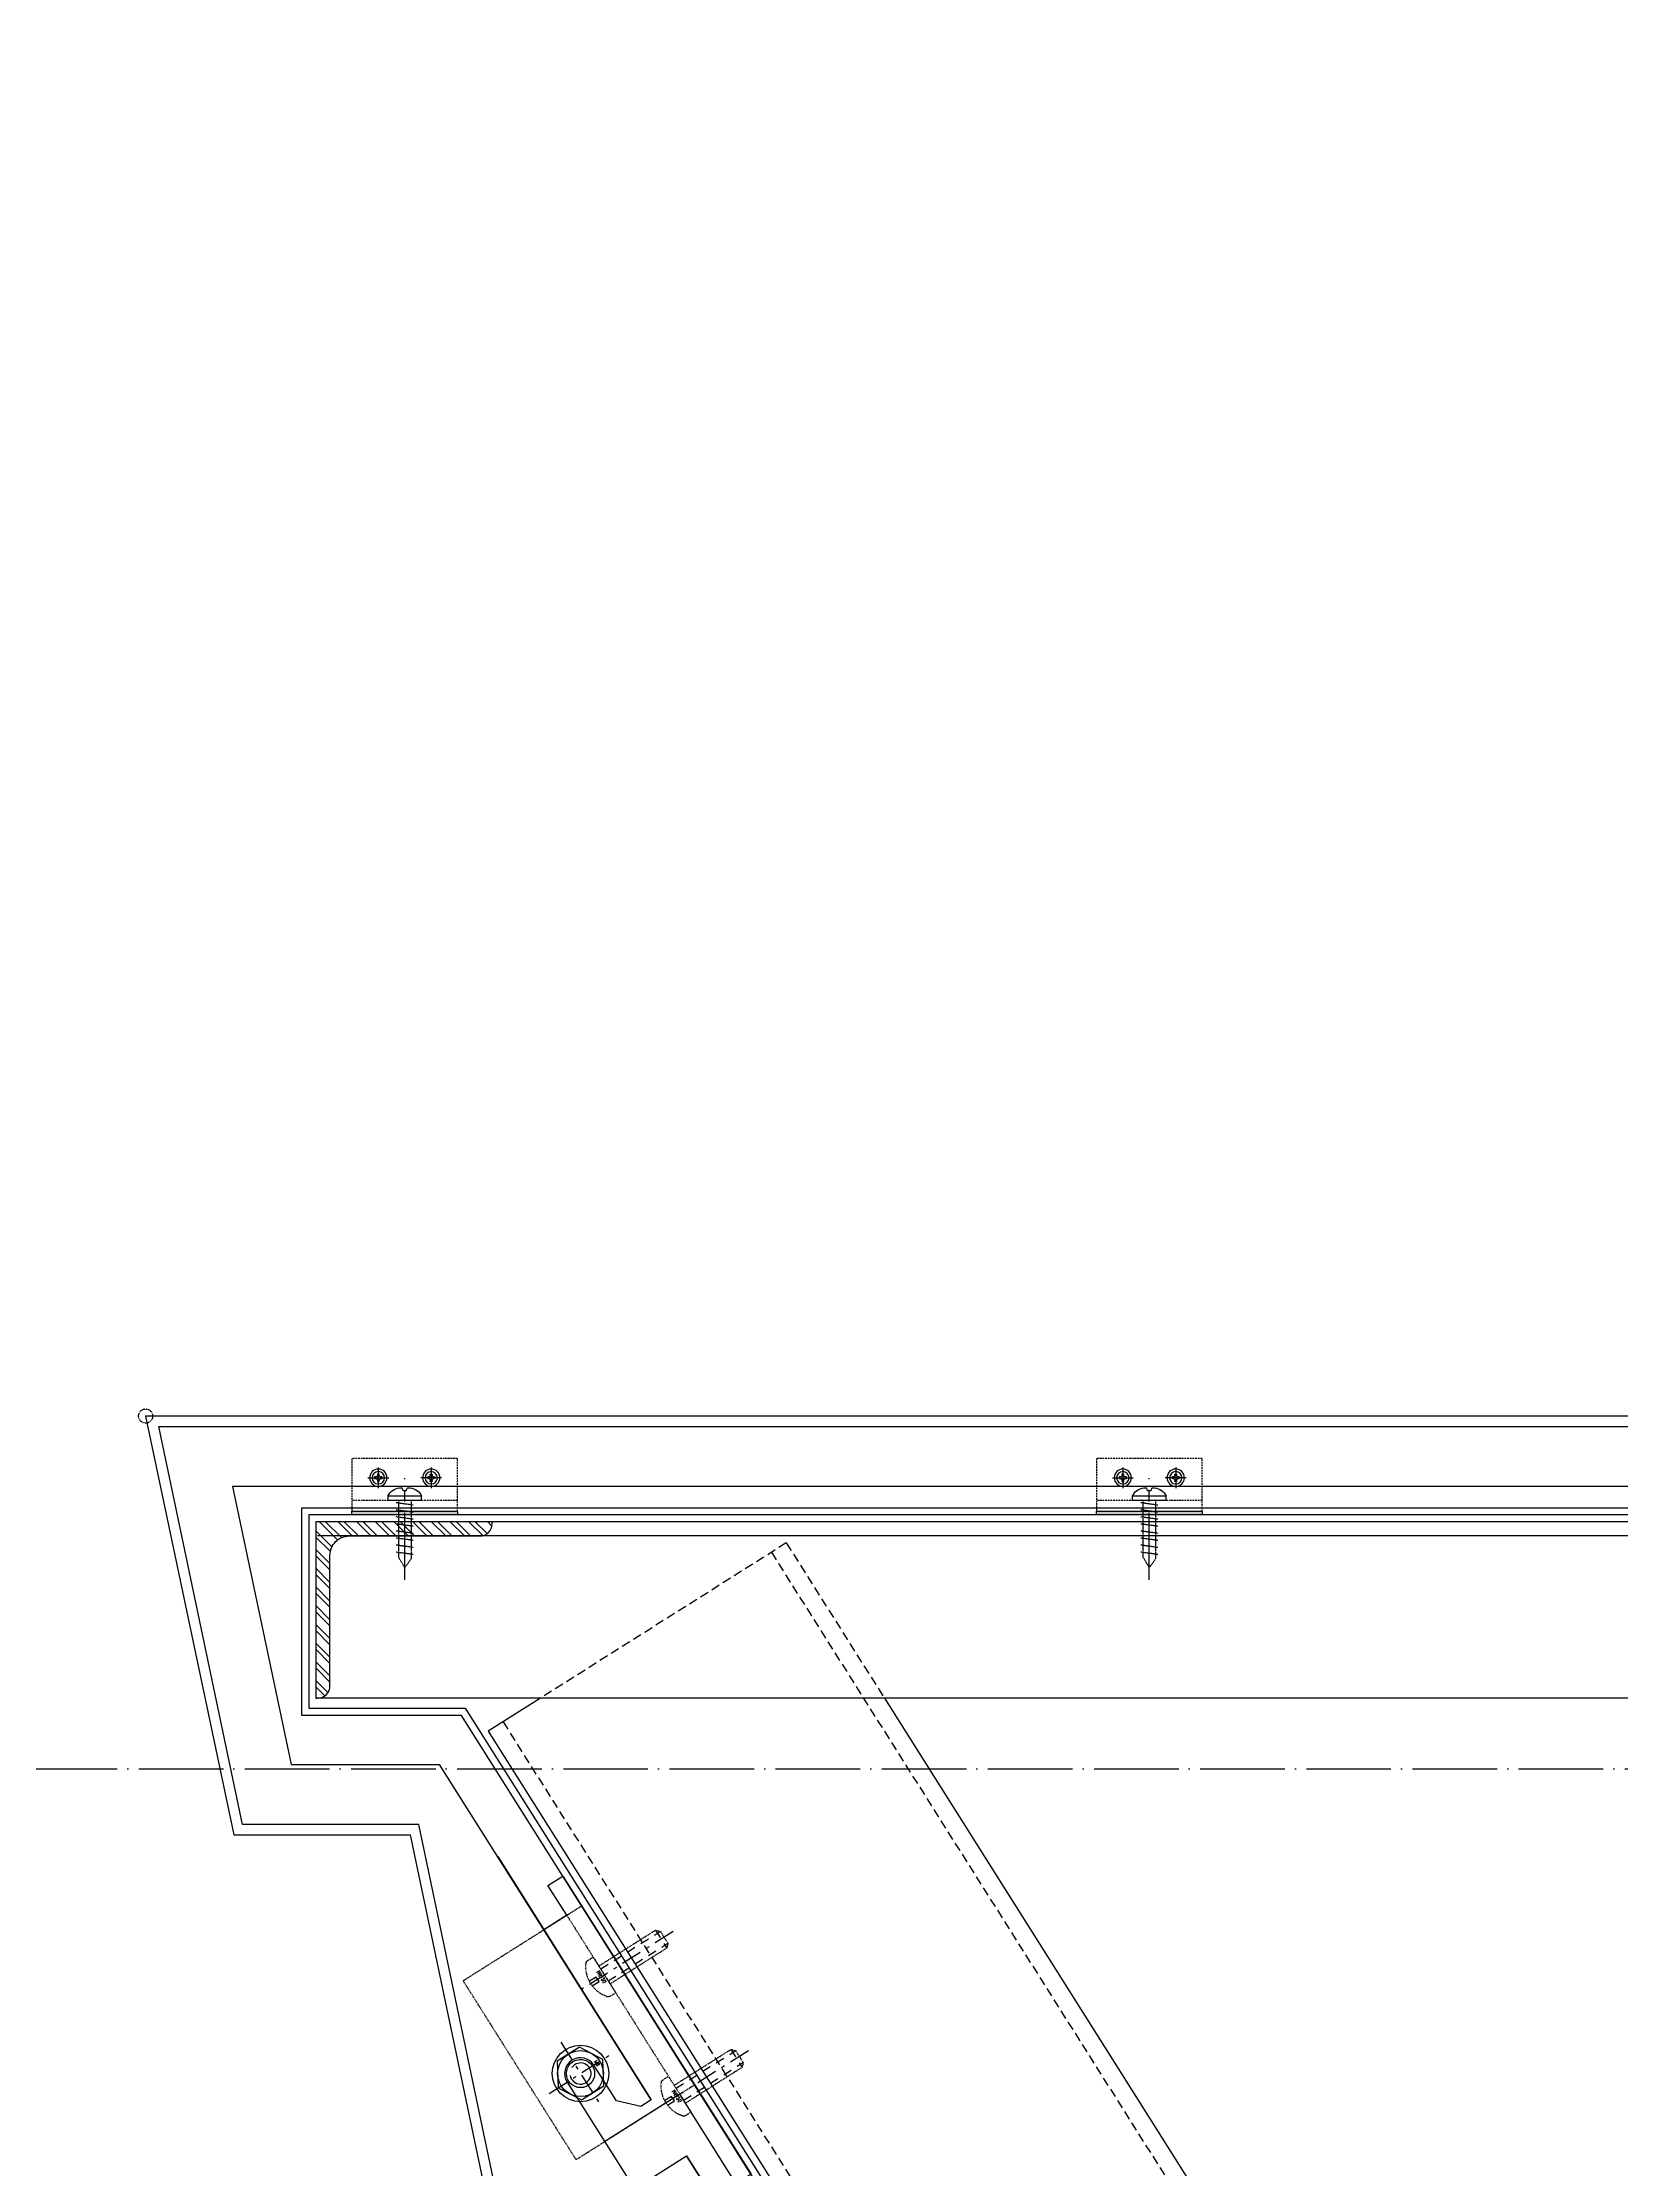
# Model space of a CAD drawing. Header units: millimetres. Extents: x 0 to 119933, y -45162 to 41221.
# Drawn here: x 40007 to 40455, y 2732 to 3335 of the extents above; entities that cross this region are included whole.
import ezdxf
from ezdxf.enums import TextEntityAlignment as Align

# ---------------------------------------------------------------- set-up
doc = ezdxf.new("R2010")
doc.units = ezdxf.units.MM
for name, pattern in [('( Dashed )', [0.75, 0.5, -0.25]), ('ACAD_ISO04W100', [30, 24, -3, 0, -3]), ('CENTER', [2, 1.25, -0.25, 0.25, -0.25]), ('CENTER-PISA', [11, 6, -2, 1, -2]), ('CENTER2', [28.575, 19.05, -3.175, 3.175, -3.175]), ('FT_HIDDEN', [3, 1.5, -1.5]), ('HIDDEN', [0.375, 0.25, -0.125]), ('HIDDEN-PISA', [4.5, 2.5, -2]), ('HIDDEN2', [0.1875, 0.125, -0.0625])]:
    doc.linetypes.add(name, pattern=pattern)
doc.layers.get('DEFPOINTS').update_dxf_attribs({"color": 166})
for name, color, linetype in [('AXIS', 1, 'ACAD_ISO04W100'), ('BOLT', 32, 'Continuous'), ('CASTFIX', 1, 'Continuous'), ('CW', 4, 'Continuous'), ('F-Alum', 4, 'Continuous'), ('F-hatch', 8, 'Continuous'), ('F-Misc', 8, 'Continuous'), ('F-SSTEEL', 3, 'Continuous'), ('F_ALUM', 4, 'Continuous'), ('F_CNTR', 1, 'ACAD_ISO04W100'), ('F_FIXS', 1, 'Continuous'), ('HIDDEN', 1, 'HIDDEN'), ('STEEL', 3, 'Continuous'), ('TC', 4, 'Continuous')]:
    doc.layers.add(name, color=color, linetype=linetype)
doc.styles.add('ROMANS', font='simplex.shx', dxfattribs={"width": 0.8, "bigfont": 'hztxt.shx'})

# ---------------------------------------------------------------- blocks, each defined once
blk = doc.blocks.new('L50x4')
at = {"layer": 'TC'}
h = blk.add_hatch(dxfattribs=at)
h.set_pattern_fill('ANSI32', color=256, scale=10, style=0)
h.set_pattern_definition([(45, (-639.048, -508.826), (-2.65165, 2.65165), []), (45, (-637.2803, -508.826), (-2.65165, 2.65165), [])])
h.paths.add_polyline_path([(4, 46.5, 0.414214), (0.5, 50), (0, 50), (0, 0), (50, 0), (50, 0.5, 0.414214), (46.5, 4), (9, 4, -0.414214), (4, 9)])
at = {"layer": 'STEEL'}
blk.add_lwpolyline([(0, 0), (0, 50), (0.5, 50, -0.414214), (4, 46.5), (4, 9.5, 0.414214), (9.5, 4), (46.5, 4, -0.414214), (50, 0.5), (50, 0)], format="xyb", close=True, dxfattribs=at)
blk = doc.blocks.new('ding1')
at = {"layer": 'CASTFIX', "color": 9, "linetype": 'CENTER2'}
blk.add_line((1214.68, -4175.42), (1214.68, -4204.3), dxfattribs=at)
at = {"layer": 'CASTFIX', "color": 8, "linetype": 'HIDDEN2'}
for p, q in [((1217.08, -4182.62), (1212.28, -4183.27)), ((1212.88, -4181.86), (1214.68, -4178.92)), ((1212.88, -4197.92), (1212.88, -4181.86)), ((1214.68, -4178.92), (1216.48, -4181.34)), ((1216.48, -4197.92), (1216.48, -4181.34)), ((1217.08, -4184.62), (1212.28, -4185.27)), ((1217.08, -4186.62), (1212.28, -4187.27)), ((1217.08, -4188.62), (1212.28, -4189.27)), ((1217.08, -4190.62), (1212.28, -4191.27)), ((1217.08, -4192.62), (1212.28, -4193.27)), ((1217.08, -4194.62), (1212.28, -4195.27)), ((1217.08, -4196.62), (1212.28, -4197.27))]:
    blk.add_line(p, q, dxfattribs=at)
at = {"layer": 'CASTFIX'}
for p, q in [((1209.93, -4197.92), (1209.93, -4199.17)), ((1219.43, -4197.92), (1209.93, -4197.92)), ((1219.43, -4199.17), (1209.93, -4199.17)), ((1213.98, -4201.47), (1213.18, -4201.47)), ((1214.18, -4200.72), (1213.98, -4201.47)), ((1215.18, -4200.72), (1214.18, -4200.72)), ((1215.18, -4200.72), (1215.38, -4201.47)), ((1216.18, -4201.47), (1215.38, -4201.47)), ((1219.43, -4197.92), (1219.43, -4199.17))]:
    blk.add_line(p, q, dxfattribs=at)
for centre, start, end in [((1213.34, -4197.8), 201.91993, 267.50657), ((1216.02, -4197.8), 272.49343, 338.08007)]:
    blk.add_arc(centre, 3.68, start, end, dxfattribs=at)
blk = doc.blocks.new('A$C20BB5686')
at = {"layer": 'F-hatch'}
blk.add_hatch(color=256, dxfattribs=at).paths.add_polyline_path([(1, -15), (1, 15), (0, 15), (0, -15)])
at = {"linetype": '( Dashed )'}
blk.add_line((4.04, 15), (4.04, -15), dxfattribs=at)
blk.add_lwpolyline([(1, -15), (1, 15), (16, 15), (16, -15), (1, -15)], dxfattribs=at)
at = {"layer": 'F-hatch'}
blk.add_lwpolyline([(1, -15), (1, 15), (0, 15), (0, -15)], close=True, dxfattribs=at)
at = {"layer": 'F-Misc', "ltscale": 0.1}
for p, q in [((13.45, 7.5), (7.55, 7.5)), ((9.75, 7.75), (9.45, 7.75)), ((9.45, 7.75), (9.45, 7.25)), ((9.45, 7.25), (9.75, 7.25)), ((10.75, 8.55), (10.25, 8.55)), ((10.25, 8.55), (10.25, 8.25)), ((10.25, 6.75), (10.25, 6.45)), ((10.25, 6.45), (10.75, 6.45)), ((10.5, 10.45), (10.5, 4.55)), ((10.75, 8.25), (10.75, 8.55)), ((10.75, 6.45), (10.75, 6.75)), ((11.55, 7.75), (11.25, 7.75)), ((11.25, 7.25), (11.55, 7.25)), ((11.55, 7.25), (11.55, 7.75)), ((10.5, -10.45), (10.5, -4.55)), ((13.45, -7.5), (7.55, -7.5)), ((9.45, -7.25), (9.75, -7.25)), ((9.45, -7.75), (9.45, -7.25)), ((9.75, -7.75), (9.45, -7.75)), ((10.25, -6.45), (10.75, -6.45)), ((10.25, -6.75), (10.25, -6.45)), ((10.25, -8.55), (10.25, -8.25)), ((10.75, -8.55), (10.25, -8.55)), ((10.75, -6.45), (10.75, -6.75)), ((10.75, -8.25), (10.75, -8.55)), ((11.25, -7.25), (11.55, -7.25)), ((11.55, -7.75), (11.25, -7.75)), ((11.55, -7.25), (11.55, -7.75))]:
    blk.add_line(p, q, dxfattribs=at)
for centre, radius in [((10.5, 7.5), 2.45), ((10.5, 7.5), 1.75), ((10.5, -7.5), 2.45), ((10.5, -7.5), 1.75)]:
    blk.add_circle(centre, radius, dxfattribs=at)
for centre, start, end in [((9.75, 8.25), 270, 0), ((9.75, 6.75), 0, 90), ((11.25, 8.25), 180, 270), ((11.25, 6.75), 90, 180), ((9.75, -6.75), 270, 0), ((9.75, -8.25), 0, 90), ((11.25, -6.75), 180, 270), ((11.25, -8.25), 90, 180)]:
    blk.add_arc(centre, 0.5, start, end, dxfattribs=at)
at = {"layer": 'F-Misc', "ltscale": 0.1, "extrusion": (0, 0, -1), "xscale": -0.9999999999999999, "zscale": -0.9999999999999999, "rotation": 270}
blk.add_blockref('ding1', (4193.88, -1214.68), dxfattribs=at)
blk = doc.blocks.new('M6x20_Pan')
at = {"color": 8, "linetype": 'HIDDEN-PISA'}
for p, q in [((0, 2), (20, 2)), ((19, -3), (19, 3)), ((0, -2), (20, -2))]:
    blk.add_line(p, q, dxfattribs=at)
at = {"color": 0, "linetype": 'ByBlock'}
blk.add_lwpolyline([(0, 6), (-1.84, 6, 0.227103), (-2.62, 5.63, 0.35235), (-2.62, -5.63, 0.227103), (-1.84, -6), (0, -6)], format="xyb", close=True, dxfattribs=at)
at = {"color": 8, "linetype": 'HIDDEN-PISA'}
blk.add_lwpolyline([(-4.57, 0.75), (-2.3, 0.75), (-2.3, -0.75), (-4.57, -0.75)], dxfattribs=at)
at = {"color": 8, "linetype": 'ByBlock'}
blk.add_lwpolyline([(0, -3), (19, -3), (20, -2), (20, 2), (19, 3), (0, 3)], dxfattribs=at)
at = {"layer": 'AXIS', "color": 8, "linetype": 'CENTER-PISA'}
blk.add_line((23, 0), (-7.6, 0), dxfattribs=at)
at = {"layer": 'DEFPOINTS', "color": 8, "style": 'ROMANS', "width": 0.8}
blk.add_text('M6x20', height=1, rotation=90, dxfattribs=at).set_placement((-1, 0), align=Align.MIDDLE)
blk = doc.blocks.new('A$C061C2369')
at = {"layer": 'F_ALUM', "color": 8, "linetype": 'HIDDEN'}
blk.add_line((-40, -5), (20, -5), dxfattribs=at)
at = {"layer": 'F_ALUM'}
for points in [[(-40, -5), (-50, -5), (-50, 0), (50, 0), (50, -5), (20, -5)], [(-40, -5), (-40, -12.67)], [(20, -5), (20, -30.17)]]:
    blk.add_lwpolyline(points, dxfattribs=at)
at = {"layer": 'F_ALUM', "color": 8, "linetype": 'HIDDEN'}
blk.add_lwpolyline([(-40, 0), (20, 0), (20, -39.76), (-40, -39.76)], close=True, dxfattribs=at)
at = {"layer": 'F_FIXS', "color": 8, "linetype": 'HIDDEN', "xscale": -0.9999999999999998, "rotation": 270}
for p in [(-20, -5), (20, -5)]:
    blk.add_blockref('M6x20_Pan', p, dxfattribs=at)
blk = doc.blocks.new('M8_Nut_Plan')
at = {"color": 0, "linetype": 'ByBlock', "flags": 128}
blk.add_lwpolyline([(6.5, 3.75), (0, 7.51), (-6.5, 3.75), (-6.5, -3.75), (0, -7.51), (6.5, -3.75)], close=True, dxfattribs=at)
at = {"color": 0, "linetype": 'ByBlock'}
for radius in [6.5, 4]:
    blk.add_circle((0, 0), radius, dxfattribs=at)
at = {"color": 8, "linetype": 'ByBlock'}
blk.add_arc((0, 0), 3, 247.5, 202.5, dxfattribs=at)
at = {"layer": 'AXIS', "color": 8, "linetype": 'CENTER-PISA'}
for p, q in [((0, -10.51), (0, 10.51)), ((-10.51, 0), (10.51, 0))]:
    blk.add_line(p, q, dxfattribs=at)
at = {"layer": 'DEFPOINTS', "color": 8, "linetype": 'ByBlock', "style": 'ROMANS', "width": 0.8}
blk.add_text('M8', height=1, dxfattribs=at).set_placement((0, 5.5), align=Align.MIDDLE)
blk = doc.blocks.new('A$C56B8360A')
at = {"layer": 'BOLT', "linetype": 'FT_HIDDEN'}
blk.add_circle((0, 0), 4, dxfattribs=at)
at = {"layer": 'F_ALUM'}
blk.add_lwpolyline([(13, 64.55), (13, -17), (9.5, -17), (4.5, -12), (4.5, 0, 1), (-4.5, 0), (-4.5, -35.76), (13, -35.76), (13, -92.7)], format="xyb", dxfattribs=at)
at = {"layer": 'F_FIXS'}
blk.add_circle((0, 0), 8, dxfattribs=at)
at = {"layer": 'F_FIXS', "rotation": 270}
blk.add_blockref('M8_Nut_Plan', (0, 0), dxfattribs=at)
blk = doc.blocks.new('A$C4F2A369E')
at = {"rotation": 32.27564434195386}
blk.add_blockref('A$C56B8360A', (123.32, -186.39), dxfattribs=at)
at = {"layer": 'HIDDEN', "rotation": 302.2756443419539}
blk.add_blockref('A$C061C2369', (145.02, -172.68), dxfattribs=at)
blk = doc.blocks.new('A$C315D2C77')
at = {"layer": 'CW'}
for points in [[(428.11, 0), (0, 0), (25, -118.75), (75, -118.75), (100, -237.5), (150, -237.5), (175, -356.25), (225, -356.25), (250, -475), (300, -475), (325, -593.75), (375, -593.75), (400, -712.5), (450, -712.5), (475, -831.25), (525, -831.25), (550, -950), (600, -950), (600, -965)], [(603, -962), (603, -947), (552.43, -947), (527.43, -828.25), (477.43, -828.25), (452.43, -709.5), (402.43, -709.5), (377.43, -590.75), (327.43, -590.75), (302.43, -472), (252.43, -472), (227.43, -353.25), (177.43, -353.25), (152.43, -234.5), (102.43, -234.5), (77.43, -115.75), (27.43, -115.75), (3.7, -3), (428.11, -3)], [(477, -20), (24.65, -20), (41.23, -98.75), (83.33, -98.75)]]:
    blk.add_lwpolyline(points, dxfattribs=at)
at = {"layer": 'F_ALUM'}
for p, q in [((143.38, -193.83), (83.33, -98.75)), ((516.25, -784.19), (153.4, -209.69))]:
    blk.add_line(p, q, dxfattribs=at)
at = {"layer": 'F-Misc', "ltscale": 0.1, "xscale": -1, "rotation": 270.0000000469379}
for p in [(73.48, -28), (284.61, -28)]:
    blk.add_blockref('A$C20BB5686', p, dxfattribs=at)
at = {"layer": 'HIDDEN'}
blk.add_blockref('A$C4F2A369E', (0, 0), dxfattribs=at)

msp = doc.modelspace()

# ---------------------------------------------------------------- linework, layer by layer
at = {"layer": 'CW', "elevation": -1.39}
for points in [[(40666.72, 2004.96), (40126.26, 2860.68), (40080.99, 2860.68), (40080.99, 2919.53), (40771.32, 2919.53), (40771.32, 7370.28)], [(40773.32, 7372.28), (40773.32, 2917.53), (40082.99, 2917.53), (40082.99, 2862.68), (40127.36, 2862.68), (40668.72, 2005.54)]]:
    msp.add_lwpolyline(points, dxfattribs=at)
at = {"layer": 'DEFPOINTS', "color": 8, "linetype": 'CENTER'}
msp.add_circle((40036.72, 2945.53, -1.11), 2, dxfattribs=at)
at = {"layer": 'F-Alum', "color": 8, "linetype": 'HIDDEN', "ltscale": 10}
for p, q in [((40218.4, 2909.56, -1.11), (40148.68, 2865.53, -1.11)), ((40214.17, 2906.89, -1.11), (40833.52, 1926.26, -1.11)), ((40218.4, 2909.56, -1.11), (40246.21, 2865.53, -1.11)), ((40138.07, 2858.83, -1.11), (40757.42, 1878.2, -1.11))]:
    msp.add_line(p, q, dxfattribs=at)
at = {"layer": 'F-SSTEEL'}
for p, q in [((40678.87, 2915.53, -1.11), (40084.99, 2915.53, -1.11)), ((40084.99, 2915.53, -1.11), (40084.99, 2865.53, -1.11)), ((40679.29, 2911.53, -1.11), (40085.41, 2911.53, -1.11)), ((40678.87, 2865.53, -1.11), (40084.99, 2865.53, -1.11)), ((40148.68, 2865.53, -1.11), (40133.85, 2856.16, -1.11)), ((40246.21, 2865.53, -1.11), (40837.74, 1928.93, -1.11)), ((40133.85, 2856.16, -1.11), (40753.19, 1875.53, -1.11))]:
    msp.add_line(p, q, dxfattribs=at)
at = {"layer": 'F_CNTR'}
msp.add_line((38800.67, 2845.53, -1.39), (43064.74, 2845.53, -1.39), dxfattribs=at)

# ---------------------------------------------------------------- block references
at = {"layer": 'HIDDEN'}
msp.add_blockref('A$C315D2C77', (40036.72, 2945.53, -1.11), dxfattribs=at)
at = {"layer": 'HIDDEN', "xscale": -1, "rotation": 180}
msp.add_blockref('L50x4', (40084.99, 2915.53, -1.11), dxfattribs=at)

doc.saveas('drawing.dxf')
